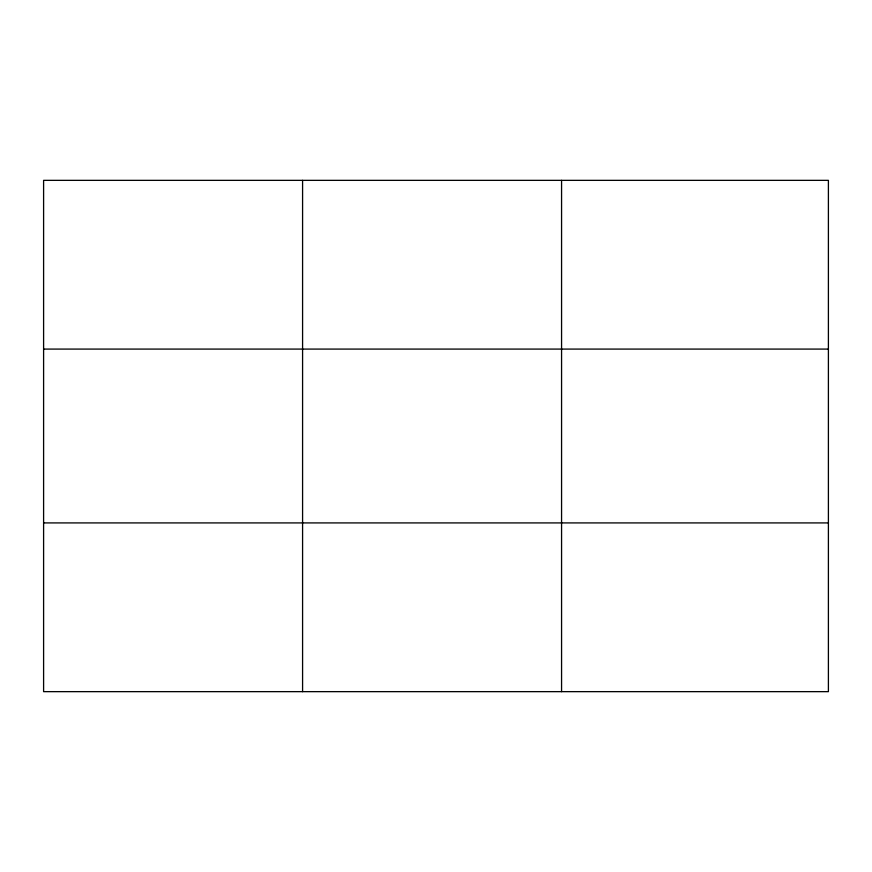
<?xml version="1.0" encoding="UTF-8"?>
<svg xmlns="http://www.w3.org/2000/svg" width="872" height="872" viewBox="0 0 872 872"><rect width="100%" height="100%" fill="white"/><g stroke="black" fill="none" stroke-linecap="round" stroke-linejoin="round"><path stroke-width="1.31" d="M561.568 691.649L561.568 180.351M828.4 522.917L828.4 691.649L43.6 691.649L43.6 180.351L828.4 180.351L828.4 522.917L43.6 522.917M43.6 349.083L828.4 349.083M302.584 180.351L302.584 691.649"/></g></svg>
